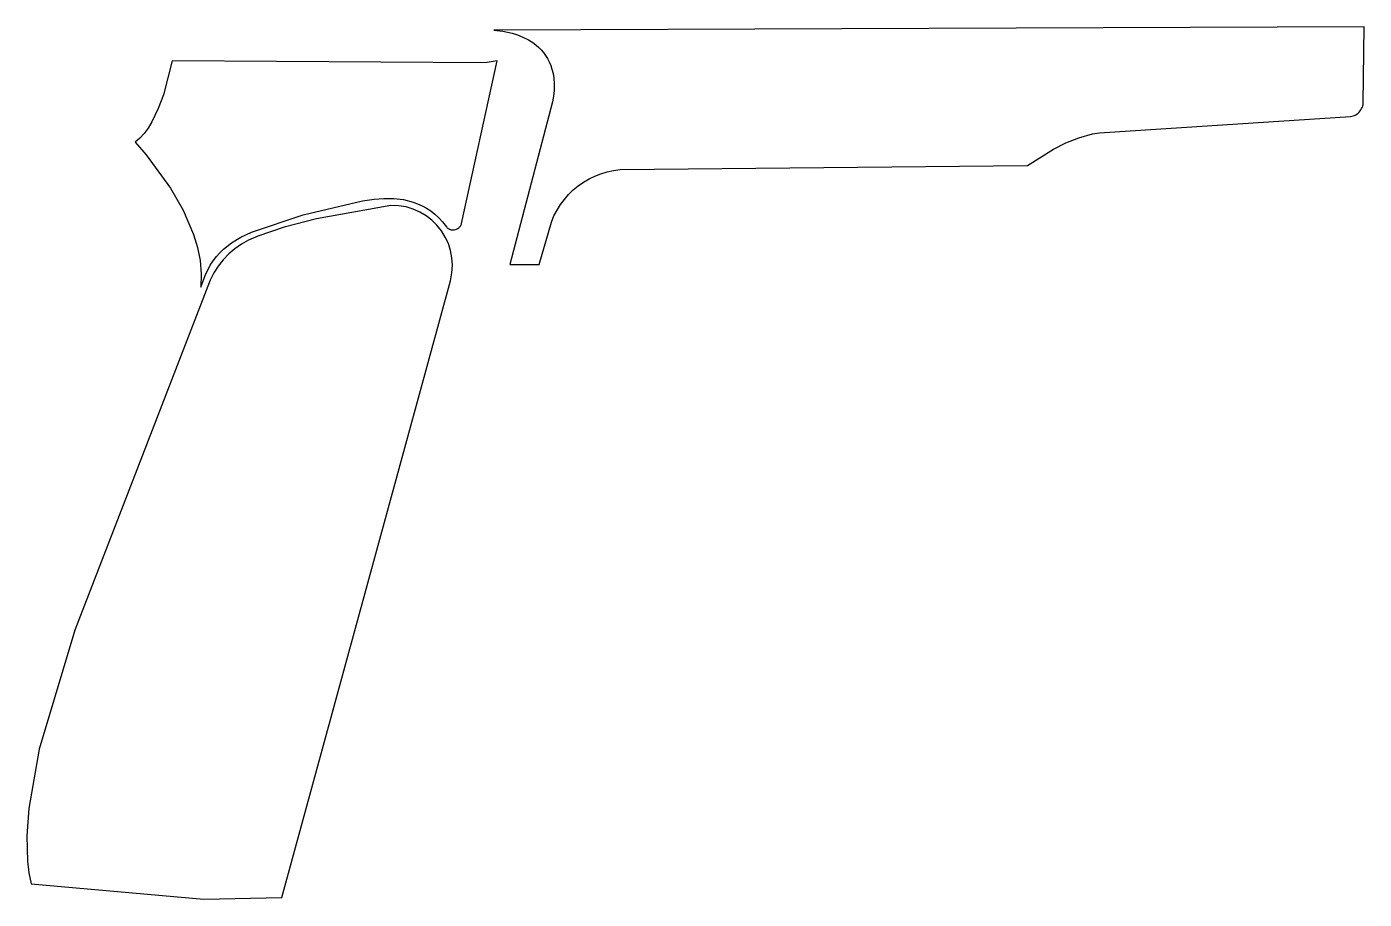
# Model space of a CAD drawing. Header units: metres. Extents: x 165 to 286, y -148 to -69.
import ezdxf

# ---------------------------------------------------------------- set-up
doc = ezdxf.new("R2010")
doc.units = ezdxf.units.M

msp = doc.modelspace()

# ---------------------------------------------------------------- linework, layer by layer
for points in [[(209.030062, -90.6653), (211.671916, -90.6653), (212.776308, -86.846918), (213.008464, -86.29523), (213.282022, -85.76945), (213.594696, -85.271356), (213.9442, -84.802726), (214.328248, -84.365338), (214.744808, -83.960716), (215.19134, -83.590892), (215.665558, -83.25739), (216.16543, -82.961988), (216.688416, -82.70621), (217.232484, -82.492088), (217.795094, -82.3214), (218.374214, -82.19567), (218.967558, -82.116676), (255.69037, -81.748884), (258.040886, -80.267556), (259.137404, -79.722472), (260.328918, -79.245714), (261.56158, -78.90637), (262.17626, -78.80985), (284.812232, -77.34808), (284.94101, -77.320902), (285.064962, -77.28204), (285.18358, -77.232256), (285.296102, -77.172058), (285.40202, -77.102208), (285.500826, -77.023214), (285.591758, -76.935584), (285.674308, -76.84008), (285.747968, -76.73721), (285.81223, -76.627736), (285.866332, -76.512166), (285.909766, -76.391262), (285.942024, -76.265532), (285.962344, -76.135484), (286.052006, -69.245988), (207.592422, -69.568568), (208.402682, -69.648832), (209.239104, -69.829172), (209.713576, -69.977762), (210.206082, -70.174104), (210.701636, -70.424802), (211.18576, -70.736714), (211.643722, -71.116444), (211.858352, -71.333868), (212.06079, -71.570596), (212.249512, -71.827644), (212.422486, -72.105774), (212.577934, -72.405748), (212.713824, -72.728582), (212.828378, -73.075038), (212.920072, -73.445878), (212.98662, -73.842118), (213.034626, -74.459084), (213.023196, -74.977752), (212.967824, -75.493626), (212.87359, -76.004674), (209.030316, -90.664792)], [(181.172358, -92.7227), (181.557168, -91.661996), (182.020972, -90.749882), (182.28437, -90.343482), (182.569612, -89.967054), (182.87746, -89.618312), (183.20893, -89.294716), (183.944768, -88.713818), (184.783222, -88.20531), (185.730134, -87.749888), (190.403226, -86.195154), (195.734432, -84.946998), (196.794882, -84.786216), (197.6755, -84.715858), (198.561706, -84.727034), (199.440546, -84.832444), (200.298812, -85.045042), (200.716134, -85.195664), (201.12355, -85.378036), (201.519282, -85.593682), (201.901552, -85.844126), (202.26909, -86.131146), (202.620118, -86.456266), (202.952858, -86.82101), (203.304394, -87.277448), (203.345542, -87.323422), (203.388976, -87.365078), (203.434696, -87.40267), (203.482448, -87.435944), (203.531724, -87.465154), (203.582524, -87.4903), (203.634594, -87.511382), (203.68768, -87.5284), (203.741782, -87.541354), (203.796392, -87.550498), (203.906628, -87.557356), (204.01661, -87.548974), (204.12456, -87.526114), (204.2287, -87.48903), (204.327252, -87.43823), (204.418692, -87.373968), (204.46111, -87.336884), (204.500988, -87.296498), (204.538072, -87.253064), (204.572362, -87.206582), (204.60335, -87.157052), (204.631036, -87.104474), (204.655166, -87.048848), (204.675486, -86.990428), (207.87741, -72.310244), (206.805022, -72.48906), (178.598068, -72.310244), (177.80254, -75.38466), (177.33772, -76.628752), (176.758092, -77.830172), (176.423828, -78.378558), (176.059338, -78.872588), (175.664114, -79.29753), (175.454818, -79.479648), (175.237648, -79.63916), (176.255426, -80.783684), (178.446176, -83.781646), (179.577238, -85.771482), (180.516276, -87.979504), (180.86324, -89.139776), (181.101746, -90.324178), (181.211474, -91.522296), (181.172104, -92.723716)], [(188.470032, -147.742148), (203.667614, -92.148406), (203.808076, -91.442794), (203.854812, -90.748612), (203.812902, -90.071448), (203.68768, -89.41689), (203.484226, -88.79078), (203.207874, -88.19896), (202.863958, -87.647018), (202.457558, -87.140542), (201.994008, -86.685374), (201.478642, -86.287102), (200.91654, -85.951568), (200.312782, -85.68436), (199.672956, -85.491066), (199.002142, -85.377528), (198.30542, -85.349334), (191.604646, -86.547706), (188.691012, -87.30996), (186.312302, -88.117426), (185.482484, -88.478106), (184.843166, -88.835738), (184.246266, -89.252552), (183.69534, -89.724738), (183.194198, -90.248232), (182.746396, -90.819224), (182.35549, -91.43365), (182.02529, -92.0877), (169.811954, -123.644152), (166.596314, -134.364984), (165.657784, -139.7), (165.477952, -142.17777), (165.537388, -144.458944), (165.667944, -145.509488), (165.871398, -146.491198), (181.42712, -147.893786), (188.470286, -147.742402)]]:
    msp.add_lwpolyline(points)

doc.saveas('drawing.dxf')
